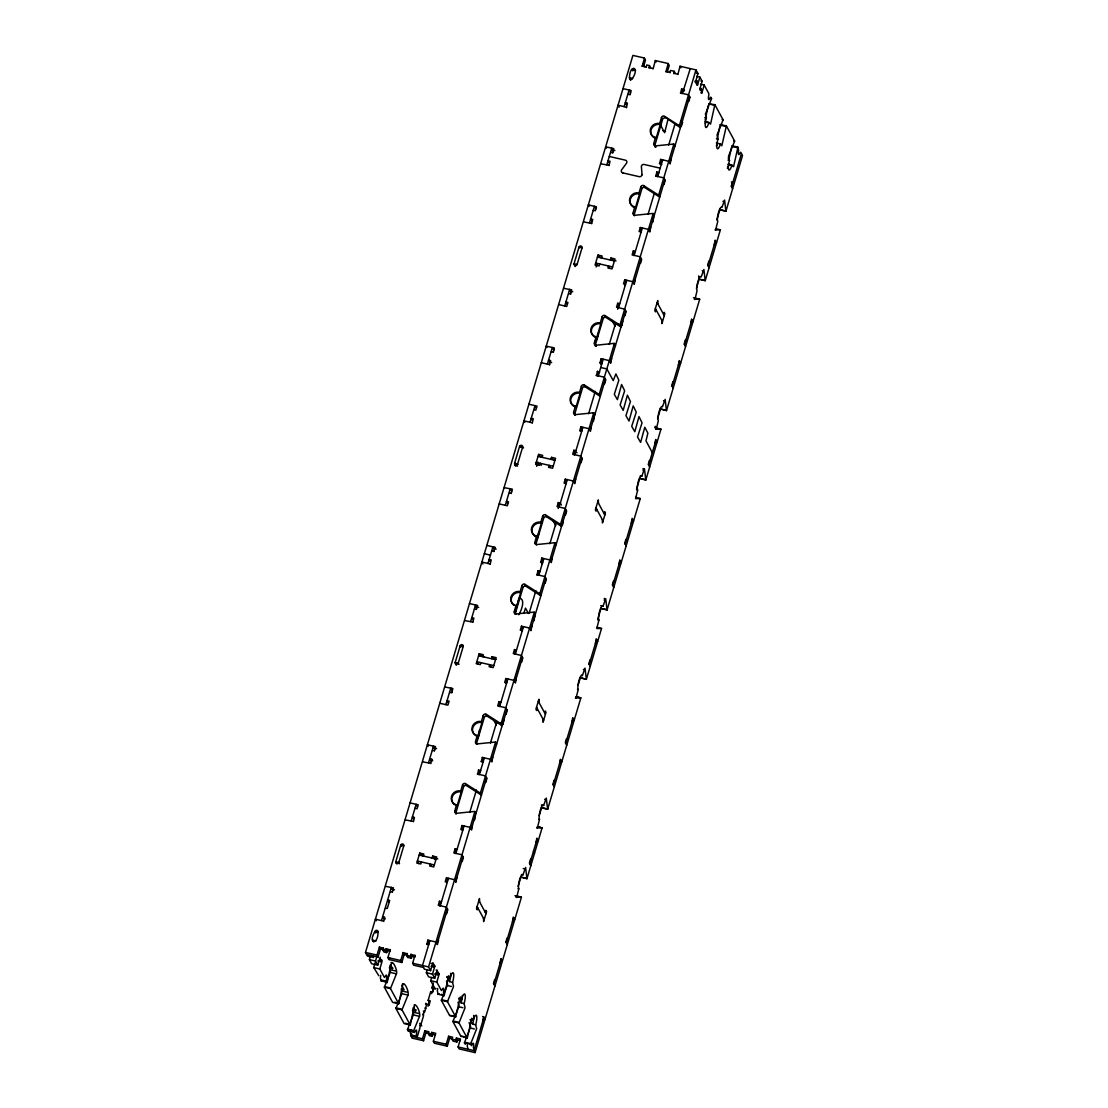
<?xml version="1.0" encoding="UTF-8"?>
<svg xmlns="http://www.w3.org/2000/svg" width="1108" height="1108" viewBox="0 0 1108 1108"><rect width="100%" height="100%" fill="white"/><g stroke="black" fill="none" stroke-linecap="round" stroke-linejoin="round"><path stroke-width="1.5" d="M541.452 807.635L547.629 809.311L546.299 798.079L543.64 805.474A7.521 1.787 -77 0 0 540.316 810.17A7.521 1.787 -77 0 0 539.471 819.435L537.408 827.911L542.117 827.815L526.937 878.713L520.774 877.12M580.218 677.861L586.367 679.37L585.024 668.138L582.379 675.548A7.521 1.787 -77 0 0 579.055 680.229A7.521 1.787 -77 0 0 578.21 689.495L576.132 697.971L580.855 697.874L547.629 809.311M639.607 478.365L645.798 480.041L644.454 468.809L641.795 476.205A7.521 1.787 -77 0 0 638.471 480.9A7.521 1.787 -77 0 0 637.64 490.165L635.563 498.642L640.272 498.545L607.059 609.968L600.896 608.375M518.696 599.497L515.289 612.53M523.835 613.347L525.497 608.14L528.474 613.527M386.29 982.38L384.365 987.186L392.606 1002.352L398.714 1003.765L402.647 985.275C403.811 979.791 409.517 991.992 407.979 995.095L402.01 1009.831L410.251 1025.011L404.143 1023.598L395.902 1008.432L401.872 993.682L401.581 990.053M410.251 1025.011L414.184 1006.521C415.348 1001.036 421.054 1013.224 419.516 1016.341L413.589 1030.939L414.434 1032.559L415.445 1030.869A4.293 1.025 -77 0 1 416.594 1030.565A4.293 1.025 -77 0 1 416.373 1034.207L417.065 1037.531L419.835 1028.238L420.666 1023.598L419.655 1023.363M660.326 125.426L661.268 120.952M664.468 116.672L679.883 127.365A2.147 2.022 -28.5 0 0 680.437 127.586L679.37 125.62A2.147 2.022 -28.5 0 1 678.816 125.398L664.107 116.021A2.147 2.022 -28.5 0 0 661.476 117.545L659.703 123.528L664.62 132.725L668.013 119.373M705.131 120.26L708.289 105.357M708.608 103.861L714.868 104.678L710.547 124.138L708.912 122.531L705.865 121.825A7.521 1.787 -77 0 1 705.242 123.667M717.305 138.528L720.255 124.664M720.297 124.512L726.405 125.91L721.807 145.771L720.449 143.777A7.521 1.787 -77 0 1 717.125 148.458A7.521 1.787 -77 0 1 717.97 139.192L717.042 134.954L723.109 119.844L714.868 104.678M728.842 159.774L731.363 147.849M732.582 147.142L731.834 145.757L737.942 147.156L733.565 166.726L728.579 163.665M381.194 980.663L387.177 982.519L391.11 964.043C392.274 958.545 397.98 970.746 396.442 973.849L390.473 988.585L398.714 1003.765M461.288 1036.105L467.23 1038.113L471.842 1018.238L473.185 1020.246A7.521 1.787 -77 0 1 476.509 1015.565A7.521 1.787 -77 0 1 475.664 1024.831L476.662 1028.778L470.568 1044.041L471.412 1045.661L472.008 1044.844A4.293 1.025 -77 0 1 473.476 1043.417A4.293 1.025 -77 0 1 473.351 1047.309L475.097 1052.6L459.169 1048.93L458.103 1046.977L460.471 1038.999L456.399 1038.058L455.804 1040.052L456.87 1042.019L453.144 1041.16L452.078 1039.193L452.673 1037.199L448.601 1036.271L446.233 1044.248L447.3 1046.201L434.433 1043.251L433.366 1041.285L435.749 1033.307L431.677 1032.379L431.081 1034.373L432.148 1036.326L429.405 1035.703L428.339 1033.736L428.935 1031.742L424.863 1030.814L422.48 1038.778L423.547 1040.744L412.024 1038.099L410.265 1032.808A4.293 1.025 -77 0 0 410.486 1031.576M465.9 1043.445L465.305 1044.262L464.418 1042.78L470.678 1026.673L469.086 1022.545M444.419 992.643L441.344 1000.289L449.585 1015.454L454.834 1016.036M444.904 991.466L447.577 984.347L446.482 980.94M455.956 1013.889L459.044 1006.009L458.019 1002.186M449.585 1015.454L455.693 1016.867L447.452 1001.687L453.518 986.577L452.59 982.339A7.521 1.787 -77 0 0 453.421 973.073A7.521 1.787 -77 0 0 450.111 977.755L448.754 975.76L444.156 995.621L438.048 994.222L439.225 993.848M455.693 1016.867L460.291 997.006L461.648 999A7.521 1.787 -77 0 1 464.972 994.319A7.521 1.787 -77 0 1 464.127 1003.585L465.055 1007.823L458.989 1022.933L467.23 1038.113M372.648 955.788L373.604 957.534L367.496 956.121L365.488 952.423L632.903 55.4L644.427 58.045L645.493 60.012L643.568 66.494M377.842 960.982L380.889 961.689L380.127 957.187L377.745 965.165L371.637 963.752L369.393 959.625L370.349 956.439M378.022 932.23C378.05 945.747 367.357 943.697 374.975 931.523A1.607 1.51 -28.5 0 1 376.942 930.388A1.607 1.51 -28.5 0 1 378.022 932.23L374.975 931.523L375.778 932.991M381.498 920.596L391.401 887.383L392.814 889.987M403.783 845.847L398.825 862.453A1.607 1.51 -28.5 0 1 396.858 863.603A1.607 1.51 -28.5 0 1 395.778 861.761L400.722 845.141A1.607 1.51 -28.5 0 1 402.703 844.005A1.607 1.51 -28.5 0 1 403.783 845.847L400.722 845.141L401.428 846.457M411.206 820.931L416.151 804.325L417.577 806.929M428.533 762.789L433.491 746.183L434.904 748.8M445.873 704.646L450.817 688.04L452.244 690.658M463.199 646.504L458.255 663.124A1.607 1.51 -28.5 0 1 456.274 664.26A1.607 1.51 -28.5 0 1 455.194 662.418L460.152 645.812A1.607 1.51 -28.5 0 1 462.119 644.662A1.607 1.51 -28.5 0 1 463.199 646.504L460.152 645.812L460.859 647.114M470.637 621.588L475.581 604.982L477.008 607.6M487.963 563.46L492.921 546.84L494.334 549.457M505.29 505.317L510.248 488.697L511.674 491.315M518.032 464.432L514.624 463.089A1.607 1.51 -28.5 0 0 515.705 464.931L514.624 463.089L519.569 446.469A1.607 1.51 -28.5 0 1 521.549 445.333A1.607 1.51 -28.5 0 1 522.63 447.175L517.671 463.781A1.607 1.51 -28.5 0 1 515.705 464.931A1.607 1.51 -28.5 0 0 515.691 465.914M530.053 422.259L535.012 405.639L536.424 408.256M547.394 364.116L552.338 347.51L553.765 350.114M564.72 305.974L569.678 289.368L571.091 291.986M577.102 264.452L574.041 263.746A1.607 1.51 -28.5 0 0 575.135 265.588A1.607 1.51 -28.5 0 0 577.102 264.452L582.046 247.832A1.607 1.51 -28.5 0 0 580.966 245.99A1.607 1.51 -28.5 0 0 578.999 247.139L574.041 263.746L575.107 265.712A1.607 1.51 -28.5 0 0 575.121 266.585M589.484 222.916L594.428 206.31L595.855 208.927M606.81 164.773L611.768 148.167L613.181 150.785M624.15 106.645L629.095 90.025L630.521 92.643M632.557 78.405L629.51 77.698A1.607 1.51 -28.5 0 0 630.591 79.541A1.607 1.51 -28.5 0 0 632.557 78.405C640.189 66.217 629.496 64.167 629.51 77.698L630.577 79.665A1.607 1.51 -28.5 0 0 630.521 80.233M383.7 921.399L384.711 917.078L382.675 916.607L383.742 918.574L385.279 918.92M392.426 892.162L393.437 887.84L385.501 886.358M413.423 821.72L414.434 817.413L412.398 816.942L413.464 818.909M430.749 763.592L431.76 759.271L429.724 758.8L430.79 760.767M434.516 750.961L435.527 746.654L427.383 744.77L428.187 746.252M451.842 692.819L452.853 688.511L444.931 687.029M472.839 622.391L473.85 618.07L471.814 617.613L472.881 619.566M490.179 564.249L491.19 559.928L489.154 559.471L490.221 561.424M493.933 551.618L494.944 547.31L486.814 545.441M511.273 493.489L512.284 489.168L504.362 487.686M532.269 423.048L533.28 418.741L531.244 418.27L532.311 420.237M549.596 364.906L550.607 360.599L548.571 360.128L549.637 362.094L551.673 362.565M553.363 352.289L554.374 347.967L546.23 346.098L547.033 347.566M570.689 294.146L571.7 289.839L563.778 288.357M591.7 223.719L592.711 219.398L590.675 218.927L591.741 220.894M589.124 206.379L588.334 204.897L596.464 206.781L595.273 210.755L593.251 210.298M609.026 165.577L610.037 161.256L608.001 160.785L609.068 162.751M612.793 152.946L613.804 148.638L605.661 146.768L606.464 148.237M626.532 107.767L627.363 103.113L625.327 102.656L626.394 104.609M630.12 94.803L631.131 90.496L622.987 88.626L623.347 89.277M366.554 954.376L378.077 957.035L377.011 955.068L379.393 947.091L383.645 948.365M642.225 66.355L644.427 58.045M377.745 965.165L375.501 961.024L376.928 956.246M378.839 975.76L373.715 967.575L375.141 962.783M378.077 957.035L380.459 949.057L379.393 947.091M390.459 949.93L386.207 948.67L387.274 950.622L386.678 952.617L383.936 951.994L382.869 950.027L383.465 948.033M646.296 67.283L646.712 64.97L649.454 65.594L650.521 67.56M380.889 961.689L381.484 959.694L382.191 960.996L379.822 968.974L384.421 977.436L385.141 976.73A4.293 1.025 -77 0 1 386.609 975.303A4.293 1.025 -77 0 1 386.484 979.195L387.177 982.519M386.678 952.617L385.612 950.65L386.207 948.67M649.039 67.92L649.454 65.594M407.384 953.822L403.132 952.561L404.198 954.514L401.816 962.492L388.963 959.542L387.897 957.575L390.279 949.598M653.111 68.848L655.313 60.552L668.166 63.516L669.232 65.469L667.335 71.854M423.228 855.999L423.824 854.005L419.766 853.077L416.788 863.035L420.86 863.977L421.456 861.982M482.659 656.67L483.254 654.676L479.182 653.734L476.218 663.706L480.276 664.634L480.872 662.639M542.089 457.327L542.685 455.333L538.613 454.405L535.635 464.363L539.707 465.305L540.302 463.31L541.369 465.263M601.505 257.984L602.101 256.003L598.029 255.062L595.065 265.034L599.137 265.962L599.733 263.967M388.963 959.542L389.559 957.547M536.701 466.329L537.976 462.05M596.132 266.986L596.977 264.147M401.816 962.492L400.75 960.525L403.132 952.561M665.963 71.812L668.166 63.516M432.051 858.035L432.646 856.041L436.718 856.969L433.74 866.941L429.682 865.999L430.264 864.005L431.331 865.971M491.481 658.692L492.077 656.698L496.149 657.64L493.171 667.598L489.099 666.67L489.694 664.675L490.761 666.628M550.898 459.349L551.493 457.369L555.565 458.296L552.601 468.269L548.529 467.327L549.125 465.332L550.191 467.299M610.328 260.02L610.923 258.026L614.995 258.967L612.018 268.925L607.946 267.998L608.541 266.003L609.608 267.956M415.181 955.608L410.929 954.348L411.996 956.315L411.4 958.309L407.675 957.45L406.608 955.484L407.204 953.489M670.035 72.754L670.451 70.427L674.19 71.286L675.257 73.253M407.675 957.45L408.27 955.456M411.4 958.309L410.334 956.342L410.929 954.348M673.775 73.599L674.19 71.286M465.318 783.771L466.205 785.406L480.914 794.782A2.147 2.022 -28.5 0 0 481.468 795.004L480.401 793.037A2.147 2.022 -28.5 0 1 479.847 792.816L465.152 783.439A2.147 2.022 -28.5 0 0 462.521 784.963L460.734 790.946A7.521 7.063 -28.5 0 0 451.538 796.278A7.521 7.063 -28.5 0 0 456.579 804.893L454.792 810.876A2.147 2.022 -28.5 0 0 456.233 813.341L456.413 813.674M486.01 714.369L486.897 716.003L501.605 725.38A2.147 2.022 -28.5 0 0 502.159 725.588L501.093 723.635A2.147 2.022 -28.5 0 1 500.539 723.413L485.83 714.037A2.147 2.022 -28.5 0 0 483.213 715.56L481.426 721.543A7.521 7.063 -28.5 0 0 472.216 726.876A7.521 7.063 -28.5 0 0 477.271 735.49L475.484 741.474A2.147 2.022 -28.5 0 0 476.925 743.939L477.105 744.257M524.749 584.428L525.635 586.063L540.344 595.439A2.147 2.022 -28.5 0 0 540.898 595.661L539.831 593.694A2.147 2.022 -28.5 0 1 539.277 593.486L524.569 584.096A2.147 2.022 -28.5 0 0 521.937 585.633L520.164 591.603A7.521 7.063 -28.5 0 0 510.954 596.949A7.521 7.063 -28.5 0 0 515.996 605.564L514.223 611.547A2.147 2.022 -28.5 0 0 515.663 613.998L515.829 614.331M545.441 515.026L546.327 516.66L561.022 526.037A2.147 2.022 -28.5 0 0 561.59 526.258L560.523 524.292A2.147 2.022 -28.5 0 1 559.969 524.084L545.261 514.694A2.147 2.022 -28.5 0 0 542.629 516.217L540.842 522.2A7.521 7.063 -28.5 0 0 531.646 527.546A7.521 7.063 -28.5 0 0 536.688 536.161L534.901 542.131A2.147 2.022 -28.5 0 0 536.341 544.596L536.521 544.928M584.179 385.085L585.066 386.734L599.76 396.11A2.147 2.022 -28.5 0 0 600.314 396.318L599.248 394.365A2.147 2.022 -28.5 0 1 598.694 394.143L583.999 384.767A2.147 2.022 -28.5 0 0 581.368 386.29L579.581 392.274A7.521 7.063 -28.5 0 0 570.385 397.606A7.521 7.063 -28.5 0 0 575.426 406.221L573.639 412.204A2.147 2.022 -28.5 0 0 575.08 414.669L575.26 414.988M604.857 315.683L605.757 317.317L620.452 326.708A2.147 2.022 -28.5 0 0 621.006 326.915L619.94 324.963A2.147 2.022 -28.5 0 1 619.386 324.741L604.691 315.364A2.147 2.022 -28.5 0 0 602.059 316.888L600.273 322.871A7.521 7.063 -28.5 0 0 591.076 328.203A7.521 7.063 -28.5 0 0 596.118 336.818L594.331 342.801A2.147 2.022 -28.5 0 0 595.772 345.267L596.312 346.236M643.596 185.756L644.482 187.391L659.191 196.767A2.161 2.036 -28.5 0 0 659.745 196.989L658.678 195.022A2.161 2.036 -28.5 0 1 658.124 194.814L643.416 185.424A2.147 2.022 -28.5 0 0 640.798 186.947L639.011 192.931A7.521 7.063 -28.5 0 0 629.801 198.277A7.521 7.063 -28.5 0 0 634.842 206.891L633.07 212.861A2.147 2.022 -28.5 0 0 634.51 215.326L634.69 215.658M659.703 123.528A7.521 7.063 -28.5 0 0 650.493 128.874A7.521 7.063 -28.5 0 0 655.534 137.475L653.762 143.458A2.147 2.022 -28.5 0 0 655.202 145.924L655.908 147.226M455.845 805.461A7.521 7.063 -28.5 0 0 457.105 805.876L461.26 791.929L460.734 790.946M481.426 721.543L481.952 722.527L477.797 736.474L477.271 735.49M520.164 591.603L520.691 592.586L516.536 606.547L515.996 605.564M536.591 536.965A7.521 7.063 -28.5 0 0 537.228 537.145L541.383 523.184L540.842 522.2M574.692 406.788A7.521 7.063 -28.5 0 0 575.952 407.204L580.121 393.257L579.581 392.274M594.165 336.707A7.521 7.063 -28.5 0 0 596.644 337.802L600.813 323.841L600.273 322.871M639.011 192.931L639.538 193.914L635.383 207.861L634.842 206.891M455.859 814.006A2.147 2.022 -28.5 0 1 455.859 812.843L463.587 786.929A2.147 2.022 -28.5 0 1 466.205 785.406M476.468 744.202A2.147 2.022 -28.5 0 1 476.551 743.44L484.279 717.527A2.147 2.022 -28.5 0 1 486.897 716.003M515.206 614.275A2.147 2.022 -28.5 0 1 515.275 613.5L523.004 587.586A2.147 2.022 -28.5 0 1 525.635 586.063M574.636 414.932A2.147 2.022 -28.5 0 1 574.706 414.17L582.434 388.257A2.147 2.022 -28.5 0 1 585.066 386.734M595.578 346.305A2.147 2.022 -28.5 0 1 595.398 344.768L603.126 318.841A2.147 2.022 -28.5 0 1 605.757 317.317M634.053 215.589A2.147 2.022 -28.5 0 1 634.136 214.827L641.851 188.914A2.147 2.022 -28.5 0 1 644.482 187.391M654.994 146.976A2.147 2.022 -28.5 0 1 654.828 145.425L662.542 119.512A2.147 2.022 -28.5 0 1 665.174 117.988M423.533 967.478L413.686 965.22L412.619 963.254L415.001 955.29M677.833 74.541L680.035 66.245L695.976 69.901L697.998 73.613L695.616 81.59L696.323 82.892L695.312 82.657M426.843 944.445L427.854 940.138L435.998 942.008L437.411 944.625L438.256 939.986M441.483 901.732L439.447 901.261L438.256 905.25L446.399 907.12L447.812 909.737L446.621 913.726L446.275 913.075M456.815 877.688L455.984 882.328L454.571 879.71L446.427 877.841L445.236 881.83L447.272 882.3M457.078 849.407L455.042 848.936L453.851 852.925L461.994 854.794L463.407 857.412L462.23 861.401L461.87 860.75M472.424 825.363L471.579 830.003L470.166 827.385L462.022 825.515L460.831 829.504L462.867 829.975M477.548 774.354L478.559 770.032L480.775 770.836M481.315 761.722L482.326 757.415L490.47 759.285L491.883 761.902L492.728 757.263M500.899 702.389L498.863 701.932L497.686 705.921L505.816 707.79L507.242 710.408L506.051 714.383L505.691 713.732M516.245 678.359L515.414 682.999L513.987 680.381L505.844 678.511L504.666 682.486L506.702 682.957M516.508 650.064L514.472 649.607L513.281 653.582L521.425 655.465L522.837 658.083L521.646 662.058L521.3 661.407M531.84 626.02L531.009 630.674L529.582 628.056L521.452 626.186L520.261 630.161L522.297 630.632M536.978 575.01L537.989 570.703L540.205 571.493M540.746 562.393L541.757 558.072L549.887 559.942L551.313 562.559L552.144 557.92M561.396 505.026L560.329 503.06L558.293 502.589L557.102 506.578L565.246 508.447L566.659 511.065L565.482 515.054L565.122 514.403M575.675 479.016L574.83 483.656L573.418 481.038L565.274 479.168L564.083 483.157L566.119 483.628M575.925 450.734L573.889 450.264L572.697 454.252L580.841 456.122L582.268 458.74L581.077 462.729L580.717 462.078M591.27 426.691L590.439 431.331L589.013 428.713L580.869 426.843L579.692 430.832L581.714 431.303M596.409 375.667L597.42 371.36L599.622 372.149M600.882 364.352L599.996 362.718L601.173 358.729L609.317 360.612L610.743 363.216L611.574 358.576M619.746 303.717L617.724 303.26L616.533 307.235L624.663 309.118L626.089 311.722L624.898 315.711L624.552 315.06M635.092 279.673L634.261 284.313L632.834 281.709L624.704 279.825L623.513 283.814L625.549 284.285M635.355 251.391L633.319 250.92L632.128 254.909L640.272 256.779L641.684 259.397L640.507 263.385L640.147 262.734M650.687 227.348L649.856 231.988L648.443 229.37L640.299 227.5L639.108 231.489L641.144 231.96M655.825 176.338L656.836 172.017L659.052 172.82M659.592 163.707L660.603 159.4L668.747 161.269L670.16 163.887L670.991 159.247M680.589 93.28L681.6 88.959L683.636 89.429L684.439 90.898M428.131 944.75L428.921 942.105L427.854 940.138M439.71 905.887L440.513 903.228L439.447 901.261M446.704 882.467L447.494 879.807L446.427 877.841M455.319 853.562L456.108 850.902L455.042 848.936M462.299 830.141L463.089 827.482L462.022 825.515M478.836 774.658L479.626 771.999L478.559 770.032M482.603 762.027L483.393 759.368L482.326 757.415M499.14 706.544L499.93 703.885L498.863 701.932M506.121 683.124L506.91 680.464L505.844 678.511M514.735 654.219L515.539 651.559L514.472 649.607M521.73 630.798L522.519 628.139L521.452 626.186M538.266 575.315L539.056 572.656L537.989 570.703M541.632 564.027L542.823 560.039L541.757 558.072M558.169 508.544L559.36 504.555L558.293 502.589M565.551 483.794L566.34 481.135L565.274 479.168M574.166 454.889L574.955 452.23L573.889 450.264M581.146 431.455L581.935 428.81L580.869 426.843M597.683 375.986L598.486 373.327L597.42 371.36M601.45 363.355L602.24 360.696L601.173 358.729M617.599 309.201L618.79 305.212L617.724 303.26M624.58 285.781L625.771 281.792L624.704 279.825M633.596 255.546L634.385 252.887L633.319 250.92M640.576 232.126L641.366 229.467L640.299 227.5M657.113 176.643L657.903 173.984L656.836 172.017M660.88 164.012L661.67 161.366L660.603 159.4M681.877 93.584L682.666 90.925L681.6 88.959M429.89 940.609L422.467 965.525L424.475 969.223L430.583 970.636L432.951 962.658L433.547 966.841L431.012 966.259M440.291 905.721L448.463 878.312M455.887 853.395L464.058 825.986M479.404 774.492L484.362 757.872M499.708 706.378L507.88 678.969M515.317 654.052L523.488 626.643M538.834 575.149L543.793 558.543M559.138 507.049L567.31 479.639M574.733 454.723L582.905 427.314M598.265 375.82L603.209 359.2M618.569 307.705L626.74 280.296M634.164 255.38L642.335 227.971M657.681 176.477L662.639 159.871M682.445 93.418L690.145 68.987M469.764 812.399L476.426 790.032M490.429 743.066L496.619 722.291L496.98 722.956M529.181 613.056L535.856 590.689M549.859 543.737L556.05 522.962L556.396 523.613M588.611 413.727L595.273 391.346M609.275 344.394L615.466 323.619L618.527 324.325M648.041 214.384L654.232 193.609M668.706 145.051L674.897 124.29L677.944 124.982M436.081 970.054L437.106 970.289L434.724 978.267L428.616 976.854L426.372 972.727L427.328 969.542M430.583 970.636L428.561 966.924L474.889 811.541A2.161 2.022 -28.5 0 0 474.279 811.485L456.233 813.341M480.401 793.037L495.581 742.138A2.161 2.022 -28.5 0 0 494.971 742.083L476.925 743.939M501.093 723.635L534.319 612.212A2.161 2.022 -28.5 0 0 533.71 612.156L515.663 613.998M539.831 593.694L554.997 542.795A2.161 2.022 -28.5 0 0 554.402 542.754L536.341 544.596M560.523 524.292L593.736 412.869A2.161 2.022 -28.5 0 0 593.126 412.813L575.08 414.669M599.248 394.365L614.428 343.466A2.161 2.022 -28.5 0 0 613.818 343.411L595.772 345.267M619.94 324.963L653.166 213.525A2.147 2.022 -28.5 0 0 652.557 213.484L634.51 215.326M658.678 195.022L673.858 144.123A2.161 2.022 -28.5 0 0 673.249 144.082L655.202 145.924M679.37 125.62L695.976 69.901M437.064 943.974L447.466 909.086M455.637 881.677L463.061 856.761M471.232 829.352L486.578 777.858M491.536 761.238L506.882 709.743M515.054 682.334L522.477 657.418M530.649 630.009L546.009 578.514M550.953 561.908L566.313 510.414M574.484 483.005L581.908 458.089M590.079 430.68L605.425 379.185M610.383 362.565L625.729 311.071M633.901 283.662L641.338 258.746M649.51 231.337L664.855 179.842M669.814 163.236L689.619 96.784M680.658 121.354L682.542 122.351L681.351 126.34L681.005 125.689M687.763 101.188L688.788 101.424L689.965 97.435L688.553 94.817L680.409 92.947M411.65 1033.806L410.957 1036.132L422.48 1038.778M696.323 82.892L696.918 80.898L695.907 80.662M433.547 966.841L434.142 964.846L434.862 966.148L432.48 974.126L434.724 978.267M696.918 80.898L697.514 85.081L696.503 84.845M436.026 988.419L435.292 989.139L430.693 980.677L431.649 977.478M697.514 85.081L699.896 77.117L696.641 76.355M423.145 1015.288L424.336 1011.299L423.311 1011.064M425.597 1003.419L426.608 1003.654L425.777 1008.294L424.683 1011.95L423.671 1011.715M419.627 1025.44L420.943 1024.498L423.491 1015.939A1.607 1.51 -28.5 0 0 422.688 1014.18M429.211 1002.283L428.159 1000.33L430.721 991.688L432.757 992.159L433.948 988.17L431.912 987.699L433.325 982.962M699.896 77.117L702.14 81.244L699.757 89.222L700.464 90.524L701.059 88.529L700.048 88.294M437.106 970.289L437.868 974.791L434.308 973.974M428.034 1006.272L429.447 1001.535M432.272 992.034L433.214 988.876M429.17 1005.108L430.181 1000.787L428.159 1000.33M437.868 974.791L438.463 972.796L439.17 974.098L436.801 982.076L441.399 990.538L442.12 989.832A4.293 1.025 -77 0 1 443.588 988.405A4.293 1.025 -77 0 1 443.463 992.297L444.156 995.621M701.059 88.529L701.835 93.03L700.81 92.795M701.835 93.03L704.203 85.053L700.547 84.222M423.547 1040.744L425.929 1032.767L424.863 1030.814M432.148 1036.326L432.743 1034.332L431.677 1032.379M477.811 907.854L477.216 909.848L476.509 908.532L479.487 898.574L479.598 901.87M537.241 708.511L536.646 710.505L535.94 709.203L538.904 699.231L539.028 702.527M596.658 509.181L596.076 511.176L595.356 509.86L598.334 499.902L598.445 503.198M656.088 309.838L655.493 311.833L654.786 310.531L657.75 300.559L657.875 303.855M483.504 918.31L483.614 921.621L486.592 911.649L485.872 910.347L485.276 912.341M542.92 718.981L543.045 722.278L546.009 712.319L545.302 711.004L544.707 712.998M602.35 519.638L602.461 522.948L605.439 512.976L604.719 511.661L604.137 513.655M661.767 320.309L661.891 323.605L664.855 313.633L664.149 312.331L663.553 314.326M447.3 1046.201L449.668 1038.238L448.601 1036.271M456.87 1042.019L457.466 1040.024L456.399 1038.058M518.129 886.386L521.079 876.525M539.208 815.696L541.66 807.483M578.044 685.395L580.495 677.182M597.655 619.649L601.076 608.14M636.491 489.348L639.925 477.853M657.57 418.658L660.506 408.797M696.406 288.371L699.342 278.51M716.821 219.91L720.131 208.775M526.937 878.713L525.607 867.481L522.948 874.891A7.521 1.787 -77 0 0 519.624 879.572A7.521 1.787 -77 0 0 518.793 888.838L516.716 897.314L521.425 897.217L475.097 1052.6M607.059 609.968L605.716 598.736L603.057 606.145A7.521 1.787 -77 0 0 599.747 610.827A7.521 1.787 -77 0 0 598.902 620.092L596.824 628.568L601.547 628.471L586.367 679.37M660.299 408.963L666.476 410.639L665.146 399.392L662.487 406.802A7.521 1.787 -77 0 0 659.163 411.497A7.521 1.787 -77 0 0 658.332 420.763L656.255 429.239L660.964 429.142L645.798 480.041M698.691 275.92L699.093 279.244L705.214 280.698L703.885 269.466L701.226 276.875A7.521 1.787 -77 0 0 697.901 281.557A7.521 1.787 -77 0 0 697.057 290.822L694.993 299.298L699.702 299.202L666.476 410.639M719.743 209.703L725.906 211.296L724.577 200.063L721.917 207.473A7.521 1.787 -77 0 0 718.593 212.154A7.521 1.787 -77 0 0 717.749 221.42L715.671 229.896L720.394 229.799L705.214 280.698M482.576 1016.521L483.587 1016.756L482.756 1021.396M731.363 181.961L732.374 182.197L731.197 186.186L732.61 188.803M483.947 1017.421L474.044 1050.633L458.103 1046.977M493.849 984.195L501.273 959.279M506.231 942.659L513.655 917.743M529.749 863.755L537.172 838.839M553.266 784.852L560.703 759.936M565.648 743.33L573.085 718.413M589.179 664.426L596.603 639.51M612.696 585.523L620.12 560.606M625.078 543.986L632.502 519.07M648.596 465.083L656.033 440.167M672.127 386.18L679.55 361.263M684.495 344.657L691.932 319.727M708.026 265.74L715.449 240.824M731.543 186.837L741.446 153.624M725.906 211.296L742.512 155.577L740.698 152.239L739.964 152.946A4.293 1.025 -77 0 1 738.51 154.372A4.293 1.025 -77 0 1 738.634 150.48L737.942 147.156M408.506 1031.063L407.453 1029.678L413.603 1014.152L412.591 1010.316A7.521 1.787 -77 0 0 413.27 1007.587M708.912 122.531A7.521 1.787 -77 0 1 705.588 127.212A7.521 1.787 -77 0 1 706.419 117.947L705.408 114.124L711.571 98.598L710.685 97.116L710.09 97.933A4.293 1.025 -77 0 1 708.621 99.36A4.293 1.025 -77 0 1 708.746 95.468L708.801 93.515L704.203 85.053M461.122 1036.7L452.881 1021.534L455.388 1015.302M726.405 125.91L734.646 141.09L728.676 155.826L728.371 158.305L729.507 160.438A7.521 1.787 -77 0 0 728.662 169.704A7.521 1.787 -77 0 0 731.986 165.023M470.526 1044.179L464.418 1042.78M459.127 1022.518L454.086 1021.216M387.44 979.541L390.528 971.661L389.504 967.838A7.521 1.787 -77 0 0 390.182 965.11M518.641 614.732C520.774 612.322 526.328 598.417 519.112 598.154M609.289 156.477L625.355 160.161A2.147 2.022 -28.5 0 1 626.463 163.292L621.602 169.87A2.147 2.022 -28.5 0 0 622.779 172.89L622.918 173.139M633.845 70.316L635.563 70.413M696.461 73.266L697.998 73.613M642.044 66.023L646.116 66.965M648.859 67.588L652.931 68.53M665.797 71.48L669.855 72.422M673.595 73.28L677.667 74.208M700.921 80.967L702.14 81.244M694.855 81.203L697.403 81.784M635.036 70.095L631.989 69.389L632.793 70.857M700.699 89.499L701.71 89.734M710.547 98.363L711.571 98.598M688.954 97.199L689.965 97.435M709.619 104.097L714.702 105.274M629.94 94.485L628.084 94.346M722.084 119.609L723.109 119.844M704.896 117.6L706.419 117.947M721.156 125.343L726.252 126.52M704.827 121.755L708.898 122.683M626.186 107.102L618.042 105.232L619.109 107.199M681.531 122.129L682.542 122.351M733.621 140.855L734.646 141.09M716.433 138.846L717.97 139.192M662.944 130.716L665.492 131.298M716.364 142.987L720.435 143.929M732.707 146.588L737.79 147.752M727.984 160.092L729.507 160.438M727.901 164.233L731.972 165.175M611.616 149.843L614.871 150.591M612.613 152.627L610.757 152.475M659.412 163.388L661.808 164.51M642.086 174.801L641.38 166.726A2.147 2.022 -28.5 0 1 644.094 164.469L660.16 168.167M608.846 165.244L600.979 163.859M655.645 176.006L663.789 177.876L665.216 180.493L664.024 184.482L663.664 183.831M622.779 172.89L639.233 176.671A2.147 2.022 -28.5 0 0 641.947 174.552M722.928 201.31L723.69 201.49M721.253 209.966L725.837 211.019M715.685 228.65L720.394 229.799M714.965 229.868L715.726 230.048M591.52 223.387L583.584 221.905M702.237 270.712L703.012 270.892M582.046 247.832L578.999 247.139L579.359 247.79M700.561 279.382L705.145 280.435M601.81 257.652L599.096 257.028L598.029 255.062M616.062 260.92L611.99 259.992L610.923 258.026M597.42 257.056L614.386 260.948M612.599 266.931L595.647 263.025L597.06 265.643M693.47 297.692L699.702 299.202M694.273 299.271L695.035 299.451M569.512 291.044L572.767 291.792M570.523 293.814L568.75 293.842M558.612 304.575L566.756 306.445L567.947 302.456L565.911 301.985L566.977 303.952M553.183 351.956L551.327 351.818M599.996 362.718L602.198 363.521M600.73 367.51L606.838 368.909L613.223 380.584L615.896 373.936L618.846 380.113L614.317 394.296L617.405 399.669L621.602 384.518L624.649 390.792L620.12 404.988L623.208 410.348L627.391 395.196L630.452 401.484L625.923 415.666L629.012 421.04L633.194 405.888L636.255 412.162L631.712 426.345L634.815 431.718L638.997 416.566L642.058 422.841L637.515 437.023L640.618 442.397L644.801 427.245L647.875 433.145L645.992 440.901L652.307 452.632M541.286 362.718L549.429 364.587M596.229 375.349L604.359 377.219L605.785 379.836L604.594 383.825L604.248 383.16M663.512 400.653L664.274 400.819M661.822 409.309L666.407 410.362M655.022 426.386L655.784 426.566M654.731 427.633L660.964 429.142M655.548 429.211L656.31 429.392M528.904 404.24L537.048 406.11L535.856 410.099L533.821 409.628M532.089 422.73L523.946 420.846L524.804 422.425M574.955 452.23L576.991 452.687M643 468.546L643.762 468.712M642.82 470.055L643.582 470.235M522.63 447.175L519.569 446.469L519.929 447.12M640.272 475.858L641.795 476.205M641.13 478.711L645.715 479.764M542.394 456.981L539.679 456.358L538.613 454.405M555.274 459.945L552.56 459.321L551.493 457.369M538.003 456.385L554.956 460.291M553.169 466.274L536.217 462.368L537.643 464.986M636.878 489.985L637.64 490.165M514.514 465.346L517.574 466.053M635.577 497.381L640.272 498.545M511.093 493.157L509.32 493.185M499.196 503.905L507.326 505.774L508.517 501.799L506.481 501.328L507.547 503.295M493.766 551.299L491.91 551.161M540.566 562.061L542.781 562.85M484.334 553.737L490.442 555.15M489.999 563.917L481.855 562.047L482.922 564.014M536.798 574.678L544.942 576.562L546.355 579.165L545.178 583.154L544.817 582.503M604.275 598.472L605.037 598.652M604.082 599.982L604.843 600.162M600.771 605.619L603.057 606.145M602.406 608.652L606.976 609.705M598.14 619.926L598.902 620.092M596.838 627.322L601.547 628.471M469.473 603.583L477.617 605.453L476.426 609.442L474.39 608.971M475.429 606.658L478.684 607.406M472.659 622.059L464.737 620.577M583.39 669.384L584.151 669.564M581.603 675.368L582.379 675.548M581.714 678.054L586.284 679.107M484.321 656.629L480.249 655.701L479.182 653.734M495.858 659.288L493.143 658.664L492.077 656.698M478.573 655.728L495.539 659.62M493.752 665.603L476.786 661.711L478.213 664.315M577.448 689.328L578.21 689.495M576.146 696.724L579.193 697.431M576.271 696.821L580.855 697.874M575.426 697.957L576.188 698.123M451.662 692.5L449.903 692.514M439.765 703.248L447.909 705.117L449.1 701.129L447.064 700.658L448.131 702.624M433.339 747.858L436.594 748.606M434.336 750.628L432.48 750.49M481.135 761.39L483.351 762.193M430.569 763.26L422.702 761.875M477.382 774.021L485.512 775.891L486.938 778.509L485.747 782.497L485.387 781.846M544.651 799.325L545.427 799.505M541.355 804.948L543.64 805.474M542.975 807.981L547.56 809.034M538.71 819.255L539.471 819.435M537.408 826.651L540.469 827.357M537.532 826.762L542.117 827.815M536.688 827.884L537.463 828.064M410.057 802.912L418.187 804.782L417.01 808.771L414.974 808.3M413.242 821.402L405.32 819.92M523.198 868.547L524.735 868.907M521.425 874.531L522.948 874.891M522.284 877.384L526.868 878.436M423.533 855.653L420.818 855.03L419.766 853.077M437.785 858.935L433.713 857.994L432.646 856.041M419.156 855.057L436.109 858.963M434.322 864.946L417.37 861.041L418.782 863.658M518.032 888.658L518.793 888.838M515.192 895.707L519.777 896.76M515.317 895.818L521.425 897.217M516.009 897.286L516.771 897.466M391.235 889.059L394.503 889.807M392.246 891.829L390.473 891.857M383.534 921.067L375.39 919.197L376.235 920.762M437.591 940.401L438.602 940.637M426.663 944.127L428.699 944.584M380.459 949.057L384.531 949.999M387.274 950.622L390.321 951.329M404.198 954.514L407.245 955.221M411.996 956.315L415.057 957.007M382.869 950.027L385.612 950.65M406.608 955.484L410.334 956.342M431.123 963.378L433.671 963.96M432.314 965.567L434.862 966.148M432.051 965.719L433.076 965.954M365.488 952.423L377.011 955.068M387.897 957.575L400.75 960.525M412.619 963.254L428.561 966.924M436.787 971.356L437.812 971.591M391.041 962.464L392.066 962.7M435.61 973.281L439.17 974.098M447.244 976.439A7.521 1.787 -77 0 0 447.05 977.062L450.111 977.755M369.393 959.625L375.501 961.024M426.372 972.727L432.48 974.126M389.504 967.838L392.564 968.53A7.521 1.787 -77 0 0 392.744 967.893M447.05 977.062L449.543 981.633L452.59 982.339M390.57 969.791L395.667 970.968M373.715 967.575L379.822 968.974M430.693 980.677L436.801 982.076M391.359 972.672L396.442 973.849M447.313 985.538L451.385 986.48M402.578 983.71L403.603 983.946M381.332 979.971L386.429 981.134M383.52 981.037L386.318 981.688M441.261 994.319L443.297 994.79M458.587 998.308L461.648 999M401.054 989.084L404.101 989.776L401.608 985.206M458.947 998.959L461.08 1002.879L464.127 1003.585M384.559 986.646L389.642 987.81M442.549 999.984L447.632 1001.147M402.121 991.037L407.204 992.214M384.365 987.186L390.473 988.585M441.344 1000.289L447.452 1001.687M402.896 993.918L407.979 995.095M458.851 1006.784L462.922 1007.726M425.749 1004.028L429.004 1004.776M414.129 1004.956L415.14 1005.191M424.752 1008.072L425.777 1008.294M394.794 1002.228L397.592 1002.865M397.855 1002.934L398.866 1003.169M470.124 1019.554L473.185 1020.246M412.591 1010.316L415.639 1011.022A7.521 1.787 -77 0 0 415.999 1009.72M470.415 1020.08L472.617 1024.124L475.664 1024.831M396.096 1007.892L401.179 1009.056M413.658 1012.283L418.741 1013.46M395.902 1008.432L402.01 1009.831M452.881 1021.534L458.989 1022.933M414.434 1015.163L419.516 1016.341M470.388 1028.03L474.459 1028.972M405.32 1023.238L410.403 1024.401M462.548 1036.395L466.371 1037.282M425.929 1032.767L430.001 1033.709M432.743 1034.332L435.458 1034.969M449.668 1038.238L452.383 1038.861M457.466 1040.024L460.18 1040.647M407.633 1029.124L412.716 1030.302M428.339 1033.736L431.081 1034.373M452.078 1039.193L455.804 1040.052M465.623 1042.462L470.72 1043.639M407.453 1029.678L413.547 1031.077M408.201 1031.049L413.284 1032.227M411.22 1034.983L416.317 1036.16M433.366 1041.285L446.233 1044.248M680.035 66.245L680.894 67.81M655.313 60.552L656.116 62.02M678.816 125.398L679.703 127.032M642.917 64.001L644.413 66.757M661.476 117.545L662.196 118.861M673.858 144.123L674.924 146.09M673.429 144.4L674.315 146.034M716.516 242.791L715.103 240.173L714.258 244.813M655.534 137.475L656.074 138.458L660.23 124.512A7.521 7.063 -28.5 0 0 654.814 138.043M654.108 144.109L654.828 145.425M709.217 261.765L708.857 261.1L707.666 265.089L709.092 267.707M658.124 194.814L659.011 196.448M640.798 186.947L641.684 188.582M653.166 213.525L654.232 215.492A2.147 2.022 -28.5 0 0 653.623 215.437L652.737 213.802M653.665 217.39L652.834 222.029L652.474 221.365M692.999 321.694L691.572 319.076L690.741 323.716M633.25 213.193L634.136 214.827M685.686 340.668L685.34 340.004L684.148 343.992L685.561 346.61M657.155 302.553L664.26 315.628M655.382 308.536L662.487 321.611M680.617 363.23L679.19 360.612L678.359 365.252M673.304 382.191L672.958 381.54L671.767 385.529L673.193 388.146M622.765 321.043L621.934 325.683L621.574 325.032M619.386 324.741L620.272 326.375M611.921 320.323L615.189 326.334M602.059 316.888L602.946 318.522M614.428 343.466L615.494 345.419A2.161 2.022 -28.5 0 0 614.885 345.377L614.358 344.394M657.099 442.134L655.673 439.516L654.842 444.156M596.118 336.818L596.644 337.802M594.511 343.12L595.398 344.768M649.787 461.094L649.426 460.443L648.249 464.432L649.662 467.05M598.694 394.143L599.58 395.778M581.368 386.29L582.254 387.925M593.736 412.869L594.802 414.835A2.161 2.022 -28.5 0 0 594.193 414.78L593.306 413.146M594.234 416.719L593.403 421.359L593.057 420.708M575.426 406.221L575.952 407.204M633.568 521.037L632.156 518.419L631.311 523.059M573.819 412.536L574.706 414.17M626.269 539.998L625.909 539.347L624.718 543.336L626.145 545.953M597.738 501.882L604.843 514.971M595.952 507.866L603.057 520.954M621.186 562.559L619.774 559.942L618.943 564.581M613.887 581.534L613.527 580.883L612.336 584.858L613.763 587.475M563.335 520.372L562.504 525.012L562.144 524.361M559.969 524.084L560.856 525.718M552.504 519.666L555.759 525.663M542.629 516.217L543.516 517.851M554.997 542.795L556.064 544.762M554.568 543.072L555.468 544.707M597.669 641.463L596.242 638.845L595.411 643.485M536.688 536.161L537.228 537.145M535.081 542.463L535.967 544.097L543.696 518.184A2.147 2.022 -28.5 0 1 546.327 516.66M590.356 660.437L590.01 659.786L588.819 663.761L590.245 666.379M539.277 593.486L540.164 595.121M521.937 585.633L522.824 587.268M534.319 612.212L535.386 614.164M534.818 616.062L533.987 620.702L533.627 620.051M494.944 547.31L496.01 549.277M574.152 720.366L572.725 717.749L571.894 722.402M514.389 611.865L515.275 613.5M566.839 739.341L566.479 738.69L565.302 742.679L566.714 745.282M538.308 701.226L545.413 714.3M536.535 707.209L543.64 720.283M561.77 761.902L560.343 759.285L559.512 763.924M554.457 780.863L554.111 780.212L552.92 784.201L554.332 786.819M503.918 719.715L503.074 724.355L502.727 723.704M500.539 723.413L501.425 725.048M493.074 718.995L496.342 725.006M458.961 664.426L458.255 663.124L455.194 662.418L456.261 664.385A1.607 1.51 -28.5 0 0 456.274 665.257M483.213 715.56L484.099 717.195M495.581 742.138L496.647 744.105M538.239 840.806L536.826 838.188L535.995 842.828M475.664 741.806L476.551 743.44M533.46 851.304L534.527 853.257M530.94 859.766L530.58 859.115L529.389 863.104L530.815 865.722M479.847 792.816L480.734 794.45M462.521 784.963L463.407 786.597M474.889 811.541L475.955 813.507A2.161 2.022 -28.5 0 0 475.346 813.452L474.82 812.469M475.387 815.391L474.556 820.045L474.196 819.38M431.76 759.271L432.646 760.905M456.579 804.893L457.105 805.876M514.721 919.709L513.295 917.092L512.464 921.731M454.973 811.208L455.859 812.843M507.409 938.67L507.062 938.019L505.871 942.008L507.298 944.625M478.891 900.569L485.996 913.643M477.105 906.538L484.21 919.626M502.339 961.232L500.913 958.628L500.082 963.268M433.145 856.692L434.627 859.42M495.041 980.206L494.68 979.555L493.489 983.544L494.916 986.148M483.587 1016.756L485.013 1019.374M399.531 863.769L398.825 862.453L395.778 861.761L396.844 863.714M388.7 901.967L387.634 900.001L389.67 900.472L387.288 908.449L385.432 908.297M438.048 994.222L437.355 990.884A4.293 1.025 -77 0 0 437.674 988.488M467.936 1049.234L467.244 1045.91A4.293 1.025 -77 0 0 467.465 1044.678M431.912 987.699L432.979 989.666M430.721 991.688L431.788 993.654M390.625 964.971L392.564 968.53M413.7 1007.463L415.639 1011.022M375.903 941.191L372.496 939.833L373.562 941.8M420.943 1024.498L421.746 1025.966M381.069 981.106L380.376 977.782A4.293 1.025 -77 0 0 380.695 975.386M479.362 730.352A5.374 1.274 -77 0 1 479.21 732.914M479.03 733.939A5.374 1.274 -77 0 1 478.227 736.903M477.894 737.748A5.374 1.274 -77 0 1 476.911 739.382M538.64 533.571A5.374 1.274 -77 0 1 536.978 539.125M536.037 540.219A5.374 1.274 -77 0 1 535.787 540.205M598.168 333.286A5.374 1.274 -77 0 1 596.741 339.076M596.409 339.796A5.374 1.274 -77 0 1 595.467 340.89M728.939 164.316A7.521 1.787 -77 0 1 727.347 168.208M717.402 143.071A7.521 1.787 -77 0 1 716.308 146.021M473.642 1015.399A7.521 1.787 -77 0 1 472.617 1024.124M462.258 995.441A7.521 1.787 -77 0 1 461.08 1002.879M450.637 973.267A7.521 1.787 -77 0 1 449.543 981.633M634.745 207.695A7.521 7.063 -28.5 0 1 633.499 207.154M632.903 206.781A7.521 7.063 -28.5 0 1 639.538 193.914M377.413 932.313A1.607 1.51 -28.5 0 1 378.008 932.34M454.626 804.782A7.521 7.063 -28.5 0 1 461.26 791.929M477.16 736.294A7.521 7.063 -28.5 0 1 475.914 735.754M474.764 734.95A7.521 7.063 -28.5 0 1 481.952 722.527M514.057 605.453A7.521 7.063 -28.5 0 1 520.691 592.586M535.967 536.729A7.521 7.063 -28.5 0 1 534.749 536.05M534.181 535.607A7.521 7.063 -28.5 0 1 533.668 535.109M533.197 534.541A7.521 7.063 -28.5 0 1 541.383 523.184M573.487 406.11A7.521 7.063 -28.5 0 1 580.121 393.257M593.611 336.264A7.521 7.063 -28.5 0 1 600.813 323.841M521.397 447.48A1.607 1.51 -28.5 0 1 523.558 447.978"/></g></svg>
